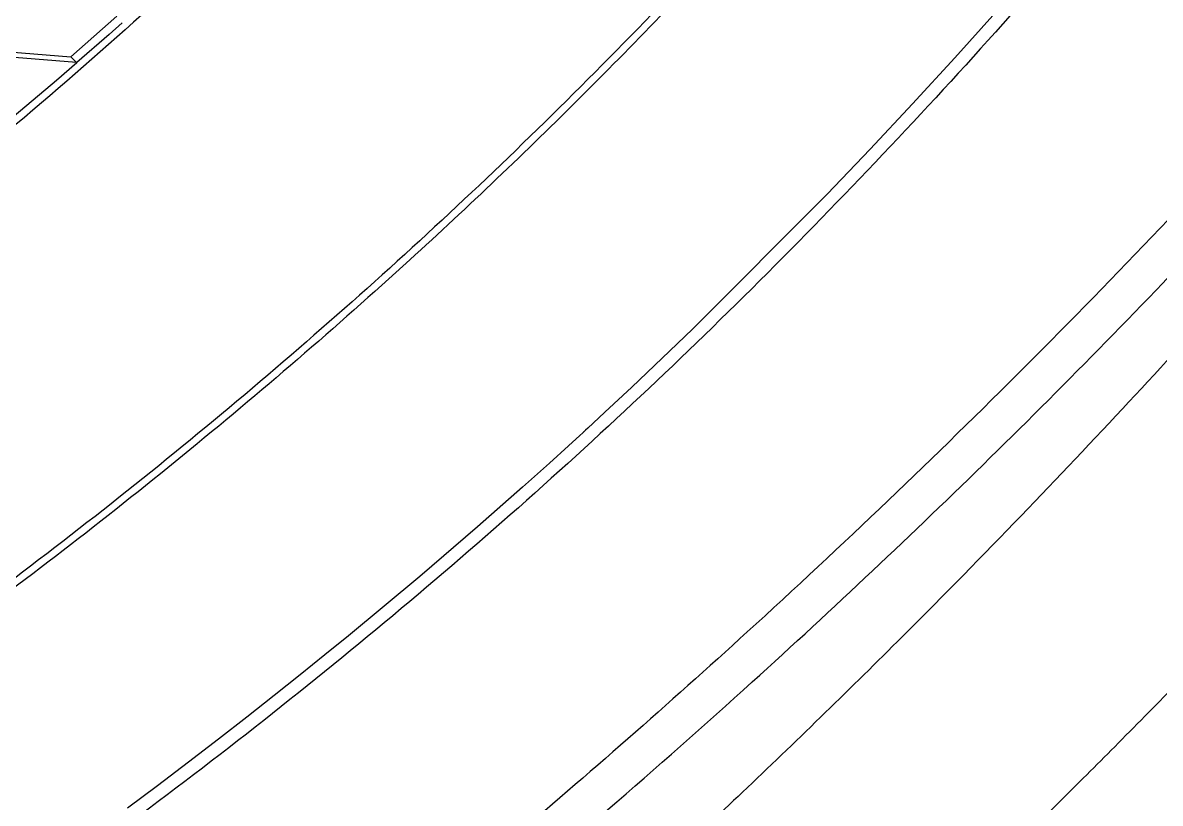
# Model space of a CAD drawing. Extents: x 832 to 912, y 781 to 934.
# Drawn here: x 900.216 to 902.636, y 806.481 to 808.142 of the extents above; entities that cross this region are included whole.
import ezdxf

# ---------------------------------------------------------------- set-up
doc = ezdxf.new("R2010")
doc.units = 0
doc.header["$MEASUREMENT"] = 0
doc.layers.add('1', color=4, linetype='Continuous')

# ---------------------------------------------------------------- blocks, each defined once
blk = doc.blocks.new('2026 SOVEREIGN HL')
at = {"layer": '1', "color": 3, "linetype": 'Continuous', "lineweight": 25}
for p, q in [((68.5896, 10.9747), (68.6873, 11.0607)), ((68.6983, 11.0469), (68.6706, 11.0223)), ((68.6706, 11.0223), (68.602, 10.9622)), ((68.4578, 10.9853), (68.5896, 10.9747)), ((68.6016, 10.9622), (68.4696, 10.9729)), ((68.5896, 10.9747), (68.6016, 10.9622)), ((68.6021, 10.9618), (68.5589, 10.9245)), ((68.5589, 10.9245), (68.4414, 10.8255))]:
    blk.add_line(p, q, dxfattribs=at)
at = {"layer": '1', "color": 3, "linetype": 'Continuous', "lineweight": 25, "flags": 128}
blk.add_lwpolyline([(70.5569, 11.0697), (70.4698, 10.9726), (70.3802, 10.8747), (70.2897, 10.778), (70.1984, 10.6823), (69.9116, 10.3948), (69.7828, 10.2717), (69.7256, 10.2183), (69.7003, 10.1949), (69.6891, 10.1846), (69.6842, 10.1801), (69.6821, 10.1781), (69.6811, 10.1773), (69.6804, 10.1766), (69.6804, 10.1766), (69.6804, 10.1766), (69.6804, 10.1766), (69.6803, 10.1766), (69.6802, 10.1765), (69.6799, 10.1761), (69.6783, 10.1747), (69.6723, 10.1691), (69.6479, 10.1469), (69.6073, 10.11), (69.5501, 10.0587), (69.4544, 9.9744), (69.3314, 9.8688), (69.1801, 9.7428), (69.1299, 9.7019), (69.0772, 9.6595), (69.0219, 9.6154), (68.9639, 9.5697), (68.9032, 9.5225), (68.8397, 9.4739), (68.7736, 9.4237), (68.7096, 9.376)], dxfattribs=at)
at = {"layer": '1', "color": 3, "linetype": 'Continuous', "lineweight": 25}
for points, knots in [([(69.641, 17.6616), (69.4833, 17.5178), (69.1657, 17.2279), (68.7018, 16.8035), (68.2618, 16.4006), (67.8608, 16.0334), (67.4617, 15.6678), (67.0552, 15.2956), (66.6322, 14.9086), (66.2807, 14.5874), (65.9979, 14.3293), (65.7814, 14.1317), (65.5638, 13.9332), (65.334, 13.7237), (65.0805, 13.4927), (64.7963, 13.2339), (64.4693, 12.9363), (64.0973, 12.5978), (63.6781, 12.2164), (63.2219, 11.801), (62.7439, 11.3655), (62.4182, 11.0681), (62.2568, 10.9207)], [0, 0, 0, 0, 0.064054, 0.129032, 0.188708, 0.243101, 0.2922, 0.351151, 0.408466, 0.464244, 0.494021, 0.523341, 0.552204, 0.582375, 0.616658, 0.65509, 0.697674, 0.749316, 0.805991, 0.867686, 0.93442, 1, 1, 1, 1]), ([(70.7398, 13.4234), (70.5992, 13.2137), (70.3179, 12.7942), (69.8467, 12.2), (69.3413, 11.6351), (68.7988, 11.1052), (68.2213, 10.6135), (67.6123, 10.1617), (66.9773, 9.7465), (66.5338, 9.504), (66.312, 9.3828)], [0, 0, 0, 0, 0.1250008, 0.2500011, 0.3750032, 0.4999972, 0.6249912, 0.7499939, 0.8749964, 1, 1, 1, 1]), ([(71.4977, 13.2304), (71.3728, 13.0345), (71.1231, 12.6428), (70.7096, 12.0815), (70.2695, 11.5426), (69.8013, 11.0304), (69.3045, 10.5492), (68.7798, 10.0988), (68.2276, 9.679), (67.6507, 9.2899), (67.0541, 8.9285), (66.6412, 8.7147), (66.4347, 8.6078)], [0, 0, 0, 0, 0.100345, 0.20059, 0.300906, 0.400756, 0.500092, 0.599382, 0.699069, 0.799349, 0.899659, 1, 1, 1, 1]), ([(71.5122, 13.221), (71.5035, 13.2073), (71.4807, 13.1713), (71.4393, 13.1058), (71.3912, 13.0297), (71.3437, 12.9553), (71.3026, 12.892), (71.2631, 12.8324), (71.2227, 12.7724), (71.149, 12.6639), (71.042, 12.5107), (70.8633, 12.2638), (70.6395, 11.9711), (70.3496, 11.6171), (70.0306, 11.2549), (69.6793, 10.8891), (69.2812, 10.5095), (68.8279, 10.119), (68.3151, 9.7236), (67.8394, 9.3953), (67.4115, 9.1254), (67.1357, 8.9636), (66.9539, 8.8617), (66.8689, 8.8148), (66.7831, 8.7684), (66.6996, 8.724), (66.6137, 8.679), (66.5288, 8.636), (66.4699, 8.6061), (66.4426, 8.5923)], [0, 0, 0, 0, 0.007015, 0.018363, 0.033423, 0.04585, 0.056436, 0.065972, 0.076734, 0.087612, 0.122549, 0.157338, 0.219068, 0.281467, 0.354683, 0.427219, 0.500115, 0.591822, 0.685047, 0.779145, 0.840884, 0.903128, 0.916964, 0.930722, 0.945004, 0.958992, 0.971501, 0.986828, 1, 1, 1, 1]), ([(72.0759, 13.081), (71.9407, 12.8673), (71.6702, 12.4398), (71.2248, 11.8251), (70.749, 11.236), (70.2414, 10.6776), (69.7037, 10.1509), (69.1327, 9.6593), (68.5309, 9.2014), (67.9016, 8.7782), (67.2507, 8.3863), (66.8005, 8.1549), (66.5754, 8.0391)], [0, 0, 0, 0, 0.100262, 0.200594, 0.300842, 0.400493, 0.499762, 0.599107, 0.699009, 0.799378, 0.89967, 1, 1, 1, 1]), ([(72.6989, 12.8401), (72.5434, 12.6155), (72.2326, 12.1668), (71.7256, 11.524), (71.1904, 10.905), (70.6253, 10.3123), (70.0659, 9.7781), (69.5193, 9.2983), (68.9899, 8.8688), (68.4432, 8.46), (67.8795, 8.0739), (67.3016, 7.7084), (66.9039, 7.4857), (66.7051, 7.3744)], [0, 0, 0, 0, 0.1000688, 0.1999125, 0.299747, 0.3997862, 0.4998265, 0.5830233, 0.6662203, 0.7495516, 0.8330446, 0.9165067, 1, 1, 1, 1]), ([(66.7444, 7.304), (66.8243, 7.3478), (66.9726, 7.429), (67.1755, 7.5462), (67.3443, 7.6461), (67.4814, 7.7294), (67.7049, 7.8677), (68.1391, 8.1473), (68.7505, 8.5777), (69.4223, 9.1038), (70.0119, 9.6127), (70.5488, 10.1186), (71.0358, 10.6161), (71.4152, 11.0365), (71.6965, 11.367), (71.8827, 11.5937), (72.0253, 11.7735), (72.135, 11.9151), (72.2256, 12.0339), (72.3357, 12.1814), (72.4646, 12.3584), (72.6119, 12.5659), (72.7136, 12.7161), (72.7679, 12.7962)], [0, 0, 0, 0, 0.0332022, 0.0616214, 0.0854568, 0.1046896, 0.1201128, 0.181265, 0.29293, 0.3925487, 0.4921817, 0.5767546, 0.661373, 0.7459153, 0.7831098, 0.819609, 0.8528305, 0.8667665, 0.8848982, 0.9072637, 0.9338682, 0.9647159, 1, 1, 1, 1]), ([(72.5834, 12.4233), (72.5348, 12.3525), (72.4339, 12.2053), (72.2722, 11.9788), (72.106, 11.753), (71.9366, 11.5305), (71.7646, 11.3113), (71.5909, 11.0969), (71.4137, 10.8848), (71.2334, 10.6751), (71.0365, 10.4533), (70.8231, 10.2205), (70.5926, 9.9776), (70.3239, 9.7047), (70.0292, 9.4181), (69.7016, 9.114), (69.3778, 8.8274), (69.0369, 8.5396), (68.7016, 8.2698), (68.3478, 7.9991), (68.0015, 7.7461), (67.7616, 7.5819), (67.6486, 7.5046)], [0, 0, 0, 0, 0.036734, 0.076419, 0.119089, 0.156739, 0.19611, 0.238364, 0.274817, 0.31441, 0.356727, 0.401777, 0.449563, 0.500076, 0.565661, 0.625525, 0.691376, 0.750725, 0.816479, 0.875549, 0.941413, 1, 1, 1, 1]), ([(71.7029, 10.4486), (71.6467, 10.3867), (71.5375, 10.2663), (71.3761, 10.0927), (71.2229, 9.9305), (71.0778, 9.7795), (70.9412, 9.6394), (70.8134, 9.5099), (70.5583, 9.255), (70.1684, 8.8756), (69.8069, 8.548), (69.6261, 8.3841)], [0, 0, 0, 0, 0.08559, 0.166468, 0.242644, 0.314124, 0.380911, 0.443006, 0.500408, 0.750196, 1, 1, 1, 1]), ([(71.8561, 10.3085), (71.6909, 10.1286), (71.3583, 9.7663), (70.8406, 9.2407), (70.3106, 8.7251), (69.9465, 8.3946), (69.7644, 8.2292)], [0, 0, 0, 0, 0.248309, 0.50004, 0.749931, 1, 1, 1, 1])]:
    blk.add_open_spline(points, degree=3, knots=knots, dxfattribs=at)

msp = doc.modelspace()

# ---------------------------------------------------------------- block references
at = {"layer": '1'}
msp.add_blockref('2026 SOVEREIGN HL', (831.7292, 797.0948), dxfattribs=at)

doc.saveas('drawing.dxf')
